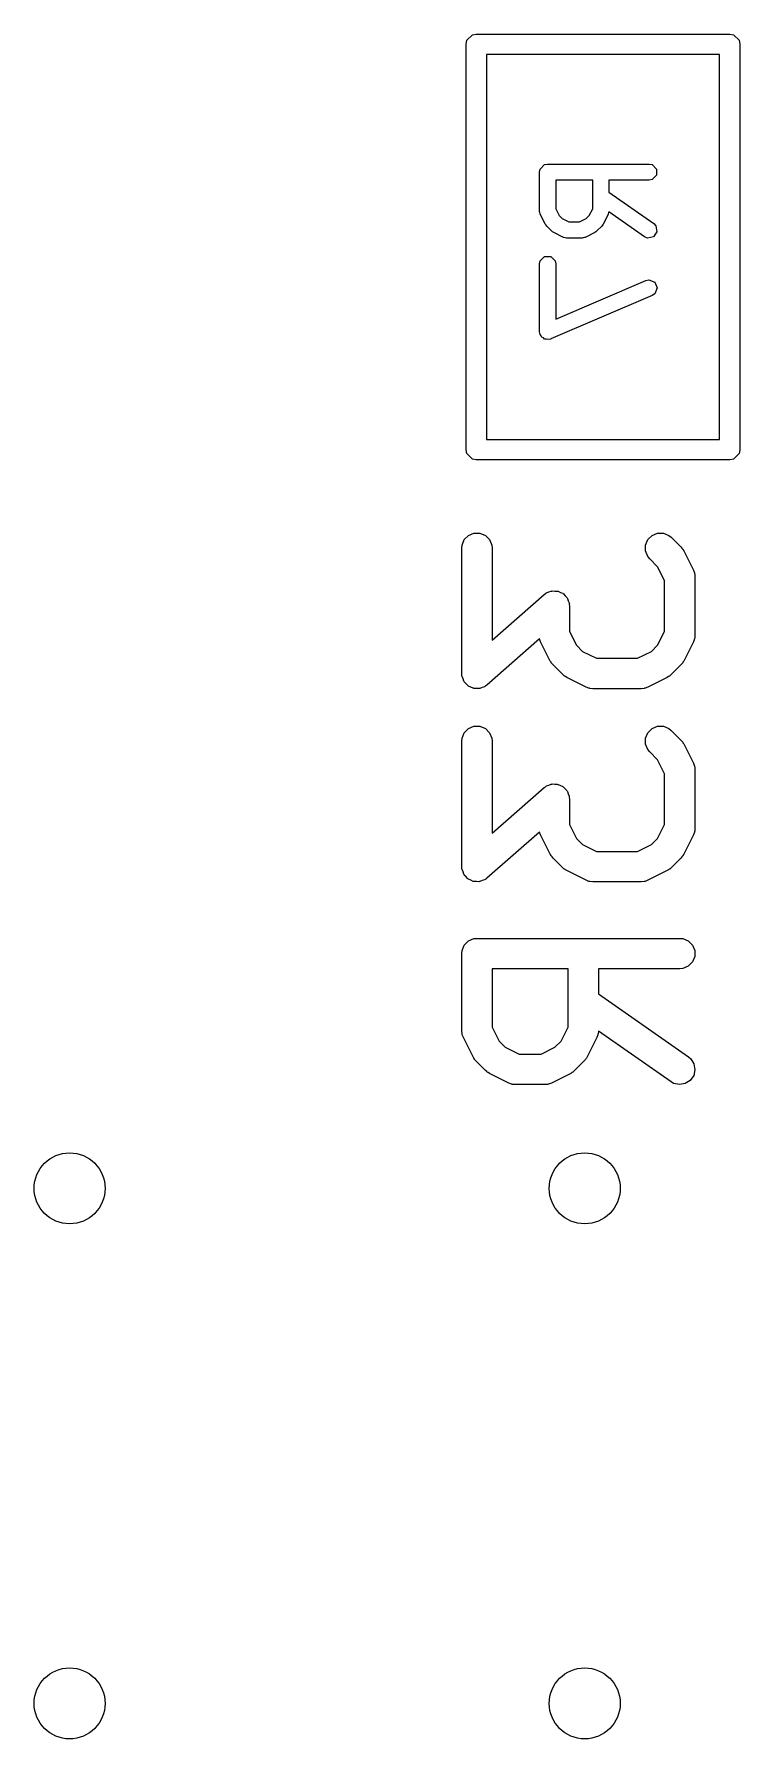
# Model space of a CAD drawing. Extents: x -1.72 to 0.89, y -2.13 to 2.13.
# Drawn here: x -0.4569 to -0.3199, y -2.0254 to -1.6944 of the extents above; entities that cross this region are included whole.
import ezdxf

# ---------------------------------------------------------------- set-up
doc = ezdxf.new("R2010")
doc.units = 0
doc.header["$MEASUREMENT"] = 0
doc.layers.add('BLACK', color=7, linetype='CONTINUOUS')

msp = doc.modelspace()

# ---------------------------------------------------------------- linework, layer by layer
at = {"layer": 'BLACK', "linetype": 'CONTINUOUS'}
for p, q in [((-0.37288, -1.6956), (-0.37182, -1.69454)), ((-0.37182, -1.69454), (-0.37106, -1.69439)), ((-0.37106, -1.69439), (-0.32185, -1.69439)), ((-0.32185, -1.69439), (-0.3211, -1.69454)), ((-0.3211, -1.69454), (-0.32003, -1.6956)), ((-0.37303, -1.69636), (-0.37288, -1.6956)), ((-0.37303, -1.7751), (-0.37303, -1.69636)), ((-0.32003, -1.6956), (-0.31988, -1.69636)), ((-0.31988, -1.69636), (-0.31988, -1.7751)), ((-0.36909, -1.69833), (-0.36909, -1.77313)), ((-0.32382, -1.69833), (-0.36909, -1.69833)), ((-0.32382, -1.77313), (-0.32382, -1.69833)), ((-0.35877, -1.7212), (-0.35865, -1.7206)), ((-0.35877, -1.7287), (-0.35877, -1.7212)), ((-0.35865, -1.7206), (-0.3578, -1.71974)), ((-0.3578, -1.71974), (-0.3572, -1.71962)), ((-0.3572, -1.71962), (-0.33751, -1.71962)), ((-0.33751, -1.71962), (-0.33691, -1.71974)), ((-0.33691, -1.71974), (-0.33606, -1.7206)), ((-0.33606, -1.7206), (-0.33606, -1.7218)), ((-0.34846, -1.72277), (-0.35562, -1.72277)), ((-0.35562, -1.72277), (-0.35562, -1.72833)), ((-0.34846, -1.72833), (-0.34846, -1.72277)), ((-0.33751, -1.72277), (-0.34531, -1.72277)), ((-0.34531, -1.72277), (-0.34531, -1.72507)), ((-0.33691, -1.72265), (-0.33751, -1.72277)), ((-0.33606, -1.7218), (-0.33691, -1.72265)), ((-0.34531, -1.72507), (-0.33661, -1.73116)), ((-0.35876, -1.72878), (-0.35877, -1.7287)), ((-0.35877, -1.72881), (-0.35876, -1.72878)), ((-0.3587, -1.72905), (-0.35877, -1.72881)), ((-0.35865, -1.7293), (-0.3587, -1.72905)), ((-0.35863, -1.72933), (-0.35865, -1.7293)), ((-0.35861, -1.7294), (-0.35863, -1.72933)), ((-0.35767, -1.73128), (-0.35861, -1.7294)), ((-0.35562, -1.72833), (-0.35497, -1.72964)), ((-0.35497, -1.72964), (-0.35439, -1.73022)), ((-0.35439, -1.73022), (-0.35308, -1.73087)), ((-0.35308, -1.73087), (-0.35101, -1.73087)), ((-0.35101, -1.73087), (-0.3497, -1.73022)), ((-0.3497, -1.73022), (-0.34912, -1.72964)), ((-0.34912, -1.72964), (-0.34846, -1.72833)), ((-0.34548, -1.7294), (-0.34642, -1.73128)), ((-0.34546, -1.72933), (-0.34548, -1.7294)), ((-0.34543, -1.7293), (-0.34546, -1.72933)), ((-0.34538, -1.72905), (-0.34543, -1.7293)), ((-0.34534, -1.72889), (-0.34538, -1.72905)), ((-0.33842, -1.73374), (-0.34534, -1.72889)), ((-0.35752, -1.73148), (-0.35767, -1.73128)), ((-0.35738, -1.73169), (-0.35752, -1.73148)), ((-0.35644, -1.73262), (-0.35738, -1.73169)), ((-0.35623, -1.73276), (-0.35644, -1.73262)), ((-0.35603, -1.73292), (-0.35623, -1.73276)), ((-0.35415, -1.73386), (-0.35603, -1.73292)), ((-0.35408, -1.73388), (-0.35415, -1.73386)), ((-0.35405, -1.7339), (-0.35408, -1.73388)), ((-0.3538, -1.73395), (-0.35405, -1.7339)), ((-0.35356, -1.73402), (-0.3538, -1.73395)), ((-0.35353, -1.73401), (-0.35356, -1.73402)), ((-0.35345, -1.73402), (-0.35353, -1.73401)), ((-0.35064, -1.73402), (-0.35345, -1.73402)), ((-0.35056, -1.73401), (-0.35064, -1.73402)), ((-0.35053, -1.73402), (-0.35056, -1.73401)), ((-0.35028, -1.73395), (-0.35053, -1.73402)), ((-0.35003, -1.7339), (-0.35028, -1.73395)), ((-0.35001, -1.73388), (-0.35003, -1.7339)), ((-0.34993, -1.73386), (-0.35001, -1.73388)), ((-0.34806, -1.73292), (-0.34993, -1.73386)), ((-0.34786, -1.73276), (-0.34806, -1.73292)), ((-0.34765, -1.73262), (-0.34786, -1.73276)), ((-0.34671, -1.73169), (-0.34765, -1.73262)), ((-0.34657, -1.73148), (-0.34671, -1.73169)), ((-0.34642, -1.73128), (-0.34657, -1.73148)), ((-0.33785, -1.73398), (-0.33842, -1.73374)), ((-0.33667, -1.73378), (-0.33785, -1.73398)), ((-0.33598, -1.73279), (-0.33667, -1.73378)), ((-0.33661, -1.73116), (-0.33619, -1.7316)), ((-0.33619, -1.7316), (-0.33598, -1.73279)), ((-0.35865, -1.73841), (-0.3578, -1.73755)), ((-0.3578, -1.73755), (-0.3566, -1.73755)), ((-0.3566, -1.73755), (-0.35574, -1.73841)), ((-0.35877, -1.73901), (-0.35865, -1.73841)), ((-0.35877, -1.75213), (-0.35877, -1.73901)), ((-0.35574, -1.73841), (-0.35562, -1.73901)), ((-0.35562, -1.73901), (-0.35562, -1.74974)), ((-0.35562, -1.74974), (-0.33813, -1.74225)), ((-0.33813, -1.74225), (-0.33753, -1.74212)), ((-0.33753, -1.74212), (-0.33641, -1.74257)), ((-0.33641, -1.74257), (-0.33594, -1.74368)), ((-0.33594, -1.74368), (-0.33639, -1.7448)), ((-0.33689, -1.74514), (-0.35658, -1.75358)), ((-0.33639, -1.7448), (-0.33689, -1.74514)), ((-0.35877, -1.75215), (-0.35877, -1.75213)), ((-0.35877, -1.75217), (-0.35877, -1.75215)), ((-0.35877, -1.75215), (-0.35877, -1.75215)), ((-0.35865, -1.75274), (-0.35877, -1.75217)), ((-0.35843, -1.75296), (-0.35865, -1.75274)), ((-0.3583, -1.75326), (-0.35843, -1.75296)), ((-0.35802, -1.75337), (-0.3583, -1.75326)), ((-0.3578, -1.75359), (-0.35802, -1.75337)), ((-0.35748, -1.75359), (-0.3578, -1.75359)), ((-0.35718, -1.75371), (-0.35748, -1.75359)), ((-0.35661, -1.75359), (-0.35718, -1.75371)), ((-0.3566, -1.75359), (-0.35661, -1.75359)), ((-0.35659, -1.75358), (-0.3566, -1.75359)), ((-0.35658, -1.75358), (-0.35659, -1.75358)), ((-0.36909, -1.77313), (-0.32382, -1.77313)), ((-0.37288, -1.77585), (-0.37303, -1.7751)), ((-0.37182, -1.77692), (-0.37288, -1.77585)), ((-0.37106, -1.77707), (-0.37182, -1.77692)), ((-0.32185, -1.77707), (-0.37106, -1.77707)), ((-0.3211, -1.77692), (-0.32185, -1.77707)), ((-0.32003, -1.77585), (-0.3211, -1.77692)), ((-0.31988, -1.7751), (-0.32003, -1.77585)), ((-0.37387, -1.79417), (-0.37382, -1.7936)), ((-0.37382, -1.7936), (-0.37338, -1.79253)), ((-0.37338, -1.79253), (-0.37256, -1.79172)), ((-0.37256, -1.79172), (-0.3715, -1.79128)), ((-0.3715, -1.79128), (-0.37034, -1.79128)), ((-0.37034, -1.79128), (-0.36928, -1.79172)), ((-0.36928, -1.79172), (-0.36847, -1.79253)), ((-0.36847, -1.79253), (-0.36802, -1.7936)), ((-0.36802, -1.7936), (-0.36797, -1.79417)), ((-0.3382, -1.7936), (-0.33776, -1.79253)), ((-0.3382, -1.79475), (-0.3382, -1.7936)), ((-0.33776, -1.79253), (-0.33694, -1.79172)), ((-0.33694, -1.79172), (-0.33588, -1.79128)), ((-0.33588, -1.79128), (-0.33472, -1.79128)), ((-0.33472, -1.79128), (-0.33366, -1.79172)), ((-0.33366, -1.79172), (-0.33321, -1.79208)), ((-0.33321, -1.79208), (-0.33134, -1.79396)), ((-0.33134, -1.79396), (-0.33115, -1.79419)), ((-0.37387, -1.81854), (-0.37387, -1.79417)), ((-0.36797, -1.79417), (-0.36797, -1.81204)), ((-0.33776, -1.79581), (-0.3382, -1.79475)), ((-0.33739, -1.79626), (-0.33776, -1.79581)), ((-0.33585, -1.7978), (-0.33739, -1.79626)), ((-0.33115, -1.79419), (-0.33109, -1.79424)), ((-0.33109, -1.79424), (-0.33104, -1.79433)), ((-0.33104, -1.79433), (-0.33097, -1.79441)), ((-0.33097, -1.79441), (-0.33094, -1.79448)), ((-0.33094, -1.79448), (-0.33078, -1.79473)), ((-0.33078, -1.79473), (-0.32891, -1.79848)), ((-0.3345, -1.80049), (-0.33585, -1.7978)), ((-0.3345, -1.81035), (-0.3345, -1.80049)), ((-0.32891, -1.79848), (-0.3287, -1.79902)), ((-0.3287, -1.79902), (-0.3287, -1.79912)), ((-0.3287, -1.79912), (-0.32865, -1.79922)), ((-0.32865, -1.79922), (-0.3286, -1.7998)), ((-0.3286, -1.7998), (-0.3286, -1.81105)), ((-0.36797, -1.81204), (-0.35787, -1.8032)), ((-0.35787, -1.8032), (-0.35762, -1.80302)), ((-0.35762, -1.80302), (-0.35756, -1.80297)), ((-0.35756, -1.80297), (-0.35751, -1.80294)), ((-0.35751, -1.80294), (-0.3574, -1.80286)), ((-0.3574, -1.80286), (-0.35694, -1.80271)), ((-0.35694, -1.80271), (-0.3565, -1.80252)), ((-0.3565, -1.80252), (-0.3564, -1.80252)), ((-0.3564, -1.80252), (-0.3563, -1.80249)), ((-0.3563, -1.80249), (-0.35583, -1.80252)), ((-0.35583, -1.80252), (-0.35535, -1.80252)), ((-0.35535, -1.80252), (-0.35525, -1.80256)), ((-0.35525, -1.80256), (-0.35515, -1.80257)), ((-0.35515, -1.80257), (-0.35472, -1.80278)), ((-0.35472, -1.80278), (-0.35428, -1.80297)), ((-0.35428, -1.80297), (-0.35421, -1.80304)), ((-0.35421, -1.80304), (-0.35412, -1.80308)), ((-0.35412, -1.80308), (-0.35381, -1.80344)), ((-0.35381, -1.80344), (-0.35347, -1.80378)), ((-0.35347, -1.80378), (-0.35343, -1.80387)), ((-0.35343, -1.80387), (-0.35336, -1.80395)), ((-0.35336, -1.80395), (-0.35321, -1.8044)), ((-0.35321, -1.8044), (-0.35303, -1.80484)), ((-0.35303, -1.80484), (-0.35301, -1.80499)), ((-0.35301, -1.80499), (-0.35299, -1.80504)), ((-0.35299, -1.80504), (-0.353, -1.80512)), ((-0.353, -1.80512), (-0.35297, -1.80542)), ((-0.35297, -1.80542), (-0.35297, -1.81035)), ((-0.35297, -1.81035), (-0.35162, -1.81305)), ((-0.33585, -1.81305), (-0.3345, -1.81035)), ((-0.35877, -1.81183), (-0.36898, -1.82077)), ((-0.35856, -1.81237), (-0.35877, -1.81183)), ((-0.35669, -1.81612), (-0.35856, -1.81237)), ((-0.35162, -1.81305), (-0.35042, -1.81424)), ((-0.33705, -1.81424), (-0.33585, -1.81305)), ((-0.32891, -1.81237), (-0.33078, -1.81612)), ((-0.3287, -1.81183), (-0.32891, -1.81237)), ((-0.32865, -1.81162), (-0.3287, -1.81172)), ((-0.3287, -1.81172), (-0.3287, -1.81183)), ((-0.3286, -1.81105), (-0.32865, -1.81162)), ((-0.35653, -1.81636), (-0.35669, -1.81612)), ((-0.3565, -1.81644), (-0.35653, -1.81636)), ((-0.35644, -1.81652), (-0.3565, -1.81644)), ((-0.35638, -1.81661), (-0.35644, -1.81652)), ((-0.35632, -1.81666), (-0.35638, -1.81661)), ((-0.35614, -1.81688), (-0.35632, -1.81666)), ((-0.35426, -1.81876), (-0.35614, -1.81688)), ((-0.35042, -1.81424), (-0.34773, -1.81559)), ((-0.34773, -1.81559), (-0.33975, -1.81559)), ((-0.33975, -1.81559), (-0.33705, -1.81424)), ((-0.33134, -1.81688), (-0.33321, -1.81876)), ((-0.33115, -1.81666), (-0.33134, -1.81688)), ((-0.33109, -1.81661), (-0.33115, -1.81666)), ((-0.33104, -1.81652), (-0.33109, -1.81661)), ((-0.33097, -1.81644), (-0.33104, -1.81652)), ((-0.33094, -1.81636), (-0.33097, -1.81644)), ((-0.33078, -1.81612), (-0.33094, -1.81636)), ((-0.37384, -1.81885), (-0.37387, -1.81854)), ((-0.37385, -1.81893), (-0.37384, -1.81885)), ((-0.37383, -1.81898), (-0.37385, -1.81893)), ((-0.37382, -1.81912), (-0.37383, -1.81898)), ((-0.37363, -1.81956), (-0.37382, -1.81912)), ((-0.37348, -1.82002), (-0.37363, -1.81956)), ((-0.37341, -1.82009), (-0.37348, -1.82002)), ((-0.37338, -1.82018), (-0.37341, -1.82009)), ((-0.37304, -1.82052), (-0.37338, -1.82018)), ((-0.35403, -1.81894), (-0.35426, -1.81876)), ((-0.35398, -1.819), (-0.35403, -1.81894)), ((-0.35389, -1.81906), (-0.35398, -1.819)), ((-0.35381, -1.81912), (-0.35389, -1.81906)), ((-0.35374, -1.81915), (-0.35381, -1.81912)), ((-0.35349, -1.81931), (-0.35374, -1.81915)), ((-0.34974, -1.82119), (-0.35349, -1.81931)), ((-0.33398, -1.81931), (-0.33773, -1.82119)), ((-0.33373, -1.81915), (-0.33398, -1.81931)), ((-0.33366, -1.81912), (-0.33373, -1.81915)), ((-0.33358, -1.81906), (-0.33366, -1.81912)), ((-0.33349, -1.819), (-0.33358, -1.81906)), ((-0.33344, -1.81894), (-0.33349, -1.819)), ((-0.33321, -1.81876), (-0.33344, -1.81894)), ((-0.37272, -1.82088), (-0.37304, -1.82052)), ((-0.37263, -1.82093), (-0.37272, -1.82088)), ((-0.37256, -1.821), (-0.37263, -1.82093)), ((-0.37212, -1.82118), (-0.37256, -1.821)), ((-0.37169, -1.8214), (-0.37212, -1.82118)), ((-0.37159, -1.8214), (-0.37169, -1.8214)), ((-0.3715, -1.82144), (-0.37159, -1.8214)), ((-0.37102, -1.82144), (-0.3715, -1.82144)), ((-0.37054, -1.82147), (-0.37102, -1.82144)), ((-0.37044, -1.82144), (-0.37054, -1.82147)), ((-0.37034, -1.82144), (-0.37044, -1.82144)), ((-0.3699, -1.82126), (-0.37034, -1.82144)), ((-0.36945, -1.8211), (-0.3699, -1.82126)), ((-0.36933, -1.82102), (-0.36945, -1.8211)), ((-0.36928, -1.821), (-0.36933, -1.82102)), ((-0.36923, -1.82094), (-0.36928, -1.821)), ((-0.36898, -1.82077), (-0.36923, -1.82094)), ((-0.3492, -1.82139), (-0.34974, -1.82119)), ((-0.3491, -1.8214), (-0.3492, -1.82139)), ((-0.349, -1.82144), (-0.3491, -1.8214)), ((-0.34842, -1.8215), (-0.349, -1.82144)), ((-0.33905, -1.8215), (-0.34842, -1.8215)), ((-0.33847, -1.82144), (-0.33905, -1.8215)), ((-0.33838, -1.8214), (-0.33847, -1.82144)), ((-0.33827, -1.82139), (-0.33838, -1.8214)), ((-0.33773, -1.82119), (-0.33827, -1.82139)), ((-0.37382, -1.83109), (-0.37338, -1.83003)), ((-0.37338, -1.83003), (-0.37256, -1.82921)), ((-0.37256, -1.82921), (-0.3715, -1.82877)), ((-0.3715, -1.82877), (-0.37034, -1.82877)), ((-0.37034, -1.82877), (-0.36928, -1.82921)), ((-0.36928, -1.82921), (-0.36847, -1.83003)), ((-0.36847, -1.83003), (-0.36802, -1.83109)), ((-0.3382, -1.83109), (-0.33776, -1.83003)), ((-0.33776, -1.83003), (-0.33694, -1.82921)), ((-0.33694, -1.82921), (-0.33588, -1.82877)), ((-0.33588, -1.82877), (-0.33472, -1.82877)), ((-0.33472, -1.82877), (-0.33366, -1.82921)), ((-0.33366, -1.82921), (-0.33321, -1.82958)), ((-0.33321, -1.82958), (-0.33134, -1.83145)), ((-0.37387, -1.83167), (-0.37382, -1.83109)), ((-0.37387, -1.85604), (-0.37387, -1.83167)), ((-0.36802, -1.83109), (-0.36797, -1.83167)), ((-0.36797, -1.83167), (-0.36797, -1.84953)), ((-0.3382, -1.83224), (-0.3382, -1.83109)), ((-0.33776, -1.83331), (-0.3382, -1.83224)), ((-0.33739, -1.83376), (-0.33776, -1.83331)), ((-0.33585, -1.83529), (-0.33739, -1.83376)), ((-0.33134, -1.83145), (-0.33115, -1.83168)), ((-0.33115, -1.83168), (-0.33109, -1.83173)), ((-0.33109, -1.83173), (-0.33104, -1.83182)), ((-0.33104, -1.83182), (-0.33097, -1.8319)), ((-0.33097, -1.8319), (-0.33094, -1.83197)), ((-0.33094, -1.83197), (-0.33078, -1.83222)), ((-0.33078, -1.83222), (-0.32891, -1.83597)), ((-0.3345, -1.83799), (-0.33585, -1.83529)), ((-0.32891, -1.83597), (-0.3287, -1.83651)), ((-0.3287, -1.83651), (-0.3287, -1.83662)), ((-0.3287, -1.83662), (-0.32865, -1.83672)), ((-0.32865, -1.83672), (-0.3286, -1.83729)), ((-0.35751, -1.84044), (-0.3574, -1.84036)), ((-0.3574, -1.84036), (-0.35694, -1.8402)), ((-0.35694, -1.8402), (-0.3565, -1.84002)), ((-0.3565, -1.84002), (-0.3564, -1.84002)), ((-0.3564, -1.84002), (-0.3563, -1.83999)), ((-0.3563, -1.83999), (-0.35583, -1.84002)), ((-0.35583, -1.84002), (-0.35535, -1.84002)), ((-0.35535, -1.84002), (-0.35525, -1.84006)), ((-0.35525, -1.84006), (-0.35515, -1.84006)), ((-0.35515, -1.84006), (-0.35472, -1.84028)), ((-0.35472, -1.84028), (-0.35428, -1.84046)), ((-0.3345, -1.84784), (-0.3345, -1.83799)), ((-0.3286, -1.83729), (-0.3286, -1.84854)), ((-0.36797, -1.84953), (-0.35787, -1.84069)), ((-0.35787, -1.84069), (-0.35762, -1.84052)), ((-0.35762, -1.84052), (-0.35756, -1.84046)), ((-0.35756, -1.84046), (-0.35751, -1.84044)), ((-0.35428, -1.84046), (-0.35421, -1.84053)), ((-0.35421, -1.84053), (-0.35412, -1.84058)), ((-0.35412, -1.84058), (-0.35381, -1.84094)), ((-0.35381, -1.84094), (-0.35347, -1.84128)), ((-0.35347, -1.84128), (-0.35343, -1.84137)), ((-0.35343, -1.84137), (-0.35336, -1.84144)), ((-0.35336, -1.84144), (-0.35321, -1.8419)), ((-0.35321, -1.8419), (-0.35303, -1.84234)), ((-0.35303, -1.84234), (-0.35301, -1.84248)), ((-0.35301, -1.84248), (-0.35299, -1.84253)), ((-0.35299, -1.84253), (-0.353, -1.84261)), ((-0.353, -1.84261), (-0.35297, -1.84292)), ((-0.35297, -1.84292), (-0.35297, -1.84784)), ((-0.35877, -1.84933), (-0.36898, -1.85826)), ((-0.35856, -1.84986), (-0.35877, -1.84933)), ((-0.35669, -1.85361), (-0.35856, -1.84986)), ((-0.35297, -1.84784), (-0.35162, -1.85054)), ((-0.33585, -1.85054), (-0.3345, -1.84784)), ((-0.32891, -1.84986), (-0.33078, -1.85361)), ((-0.3287, -1.84932), (-0.32891, -1.84986)), ((-0.32865, -1.84912), (-0.3287, -1.84921)), ((-0.3287, -1.84921), (-0.3287, -1.84932)), ((-0.3286, -1.84854), (-0.32865, -1.84912)), ((-0.35653, -1.85386), (-0.35669, -1.85361)), ((-0.35162, -1.85054), (-0.35042, -1.85174)), ((-0.35042, -1.85174), (-0.34773, -1.85309)), ((-0.34773, -1.85309), (-0.33975, -1.85309)), ((-0.33975, -1.85309), (-0.33705, -1.85174)), ((-0.33705, -1.85174), (-0.33585, -1.85054)), ((-0.33078, -1.85361), (-0.33094, -1.85386)), ((-0.37384, -1.85634), (-0.37387, -1.85604)), ((-0.37385, -1.85642), (-0.37384, -1.85634)), ((-0.37383, -1.85647), (-0.37385, -1.85642)), ((-0.37382, -1.85662), (-0.37383, -1.85647)), ((-0.37363, -1.85706), (-0.37382, -1.85662)), ((-0.3565, -1.85393), (-0.35653, -1.85386)), ((-0.35644, -1.85401), (-0.3565, -1.85393)), ((-0.35638, -1.8541), (-0.35644, -1.85401)), ((-0.35632, -1.85415), (-0.35638, -1.8541)), ((-0.35614, -1.85438), (-0.35632, -1.85415)), ((-0.35426, -1.85625), (-0.35614, -1.85438)), ((-0.35403, -1.85644), (-0.35426, -1.85625)), ((-0.35398, -1.8565), (-0.35403, -1.85644)), ((-0.35389, -1.85655), (-0.35398, -1.8565)), ((-0.35381, -1.85662), (-0.35389, -1.85655)), ((-0.35374, -1.85665), (-0.35381, -1.85662)), ((-0.35349, -1.85681), (-0.35374, -1.85665)), ((-0.34974, -1.85868), (-0.35349, -1.85681)), ((-0.33398, -1.85681), (-0.33773, -1.85868)), ((-0.33373, -1.85665), (-0.33398, -1.85681)), ((-0.33366, -1.85662), (-0.33373, -1.85665)), ((-0.33358, -1.85655), (-0.33366, -1.85662)), ((-0.33349, -1.8565), (-0.33358, -1.85655)), ((-0.33344, -1.85644), (-0.33349, -1.8565)), ((-0.33321, -1.85625), (-0.33344, -1.85644)), ((-0.33134, -1.85438), (-0.33321, -1.85625)), ((-0.33115, -1.85415), (-0.33134, -1.85438)), ((-0.33109, -1.8541), (-0.33115, -1.85415)), ((-0.33104, -1.85401), (-0.33109, -1.8541)), ((-0.33097, -1.85393), (-0.33104, -1.85401)), ((-0.33094, -1.85386), (-0.33097, -1.85393)), ((-0.37348, -1.85751), (-0.37363, -1.85706)), ((-0.37341, -1.85759), (-0.37348, -1.85751)), ((-0.37338, -1.85768), (-0.37341, -1.85759)), ((-0.37304, -1.85802), (-0.37338, -1.85768)), ((-0.37272, -1.85838), (-0.37304, -1.85802)), ((-0.37263, -1.85842), (-0.37272, -1.85838)), ((-0.37256, -1.85849), (-0.37263, -1.85842)), ((-0.37212, -1.85868), (-0.37256, -1.85849)), ((-0.37169, -1.85889), (-0.37212, -1.85868)), ((-0.37159, -1.8589), (-0.37169, -1.85889)), ((-0.3715, -1.85894), (-0.37159, -1.8589)), ((-0.37102, -1.85894), (-0.3715, -1.85894)), ((-0.37054, -1.85897), (-0.37102, -1.85894)), ((-0.37044, -1.85894), (-0.37054, -1.85897)), ((-0.37034, -1.85894), (-0.37044, -1.85894)), ((-0.3699, -1.85875), (-0.37034, -1.85894)), ((-0.36945, -1.8586), (-0.3699, -1.85875)), ((-0.36933, -1.85852), (-0.36945, -1.8586)), ((-0.36928, -1.85849), (-0.36933, -1.85852)), ((-0.36923, -1.85844), (-0.36928, -1.85849)), ((-0.36898, -1.85826), (-0.36923, -1.85844)), ((-0.3492, -1.85889), (-0.34974, -1.85868)), ((-0.3491, -1.85889), (-0.3492, -1.85889)), ((-0.349, -1.85894), (-0.3491, -1.85889)), ((-0.34842, -1.85899), (-0.349, -1.85894)), ((-0.33905, -1.85899), (-0.34842, -1.85899)), ((-0.33847, -1.85894), (-0.33905, -1.85899)), ((-0.33838, -1.85889), (-0.33847, -1.85894)), ((-0.33827, -1.85889), (-0.33838, -1.85889)), ((-0.33773, -1.85868), (-0.33827, -1.85889)), ((-0.37256, -1.87046), (-0.3715, -1.87002)), ((-0.3715, -1.87002), (-0.37092, -1.86996)), ((-0.37092, -1.86996), (-0.33155, -1.86996)), ((-0.33155, -1.86996), (-0.33097, -1.87002)), ((-0.33097, -1.87002), (-0.32991, -1.87046)), ((-0.37387, -1.87291), (-0.37382, -1.87234)), ((-0.37387, -1.88791), (-0.37387, -1.87291)), ((-0.37382, -1.87234), (-0.37338, -1.87127)), ((-0.37338, -1.87127), (-0.37256, -1.87046)), ((-0.32991, -1.87046), (-0.3291, -1.87127)), ((-0.3291, -1.87127), (-0.32865, -1.87234)), ((-0.32865, -1.87234), (-0.32865, -1.87349)), ((-0.35325, -1.87587), (-0.36797, -1.87587)), ((-0.36797, -1.87587), (-0.36797, -1.88721)), ((-0.35325, -1.88721), (-0.35325, -1.87587)), ((-0.33155, -1.87587), (-0.34735, -1.87587)), ((-0.34735, -1.87587), (-0.34735, -1.88075)), ((-0.33097, -1.87581), (-0.33155, -1.87587)), ((-0.32991, -1.87537), (-0.33097, -1.87581)), ((-0.3291, -1.87455), (-0.32991, -1.87537)), ((-0.32865, -1.87349), (-0.3291, -1.87455)), ((-0.34735, -1.88075), (-0.32986, -1.89299)), ((-0.37382, -1.88849), (-0.37387, -1.88791)), ((-0.37378, -1.88858), (-0.37382, -1.88849)), ((-0.37377, -1.88869), (-0.37378, -1.88858)), ((-0.37356, -1.88923), (-0.37377, -1.88869)), ((-0.37169, -1.89298), (-0.37356, -1.88923)), ((-0.36797, -1.88721), (-0.36662, -1.88991)), ((-0.36662, -1.88991), (-0.36542, -1.89111)), ((-0.3558, -1.89111), (-0.3546, -1.88991)), ((-0.3546, -1.88991), (-0.35325, -1.88721)), ((-0.34766, -1.88923), (-0.34953, -1.89298)), ((-0.34745, -1.88869), (-0.34766, -1.88923)), ((-0.34744, -1.88858), (-0.34745, -1.88869)), ((-0.3474, -1.88849), (-0.34744, -1.88858)), ((-0.34735, -1.88795), (-0.3474, -1.88849)), ((-0.33324, -1.89783), (-0.34735, -1.88795)), ((-0.37153, -1.89323), (-0.37169, -1.89298)), ((-0.3715, -1.8933), (-0.37153, -1.89323)), ((-0.37143, -1.89338), (-0.3715, -1.8933)), ((-0.36542, -1.89111), (-0.36272, -1.89246)), ((-0.36272, -1.89246), (-0.35849, -1.89246)), ((-0.35849, -1.89246), (-0.3558, -1.89111)), ((-0.34972, -1.8933), (-0.34978, -1.89338)), ((-0.34969, -1.89323), (-0.34972, -1.8933)), ((-0.34953, -1.89298), (-0.34969, -1.89323)), ((-0.32986, -1.89299), (-0.32942, -1.89337)), ((-0.37138, -1.89347), (-0.37143, -1.89338)), ((-0.37132, -1.89352), (-0.37138, -1.89347)), ((-0.37113, -1.89375), (-0.37132, -1.89352)), ((-0.36926, -1.89562), (-0.37113, -1.89375)), ((-0.36903, -1.89581), (-0.36926, -1.89562)), ((-0.36898, -1.89587), (-0.36903, -1.89581)), ((-0.36889, -1.89592), (-0.36898, -1.89587)), ((-0.36881, -1.89599), (-0.36889, -1.89592)), ((-0.36874, -1.89602), (-0.36881, -1.89599)), ((-0.36849, -1.89618), (-0.36874, -1.89602)), ((-0.36474, -1.89805), (-0.36849, -1.89618)), ((-0.35273, -1.89618), (-0.35648, -1.89805)), ((-0.35248, -1.89602), (-0.35273, -1.89618)), ((-0.35241, -1.89599), (-0.35248, -1.89602)), ((-0.35233, -1.89592), (-0.35241, -1.89599)), ((-0.35224, -1.89587), (-0.35233, -1.89592)), ((-0.35219, -1.89581), (-0.35224, -1.89587)), ((-0.35196, -1.89562), (-0.35219, -1.89581)), ((-0.35008, -1.89375), (-0.35196, -1.89562)), ((-0.3499, -1.89352), (-0.35008, -1.89375)), ((-0.34984, -1.89347), (-0.3499, -1.89352)), ((-0.34978, -1.89338), (-0.34984, -1.89347)), ((-0.32885, -1.8966), (-0.32951, -1.89754)), ((-0.32942, -1.89337), (-0.3288, -1.89434)), ((-0.3286, -1.89547), (-0.32885, -1.8966)), ((-0.3288, -1.89434), (-0.3286, -1.89547)), ((-0.3642, -1.89826), (-0.36474, -1.89805)), ((-0.3641, -1.89827), (-0.3642, -1.89826)), ((-0.364, -1.89831), (-0.3641, -1.89827)), ((-0.36342, -1.89836), (-0.364, -1.89831)), ((-0.3578, -1.89836), (-0.36342, -1.89836)), ((-0.35722, -1.89831), (-0.3578, -1.89836)), ((-0.35712, -1.89827), (-0.35722, -1.89831)), ((-0.35702, -1.89826), (-0.35712, -1.89827)), ((-0.35648, -1.89805), (-0.35702, -1.89826)), ((-0.33274, -1.89811), (-0.33324, -1.89783)), ((-0.33161, -1.89836), (-0.33274, -1.89811)), ((-0.33048, -1.89816), (-0.33161, -1.89836)), ((-0.32951, -1.89754), (-0.33048, -1.89816))]:
    msp.add_line(p, q, dxfattribs=at)
at = {"layer": 'BLACK'}
for centre in [(-0.45, -1.9185), (-0.45, -1.9185), (-0.35, -1.9185), (-0.35, -1.9185), (-0.45, -2.0185), (-0.45, -2.0185), (-0.35, -2.0185), (-0.35, -2.0185)]:
    msp.add_circle(centre, 0.00689, dxfattribs=at)

doc.saveas('drawing.dxf')
